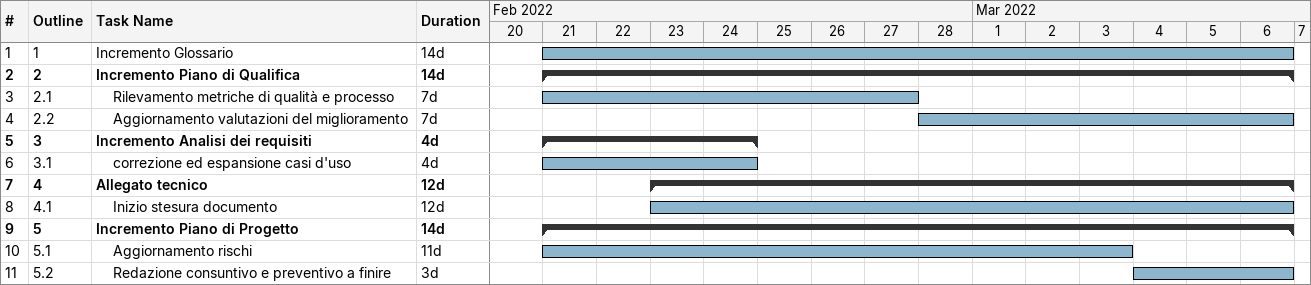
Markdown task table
| ID | WBS | Task | Duration | Start | Finish |
|---|---|---|---|---|---|
| 1 | 1 | Incremento Glossario | 14d | 2022-02-21 | 2022-03-06 |
| 2 | 2 | **Incremento Piano di Qualifica** | 14d | 2022-02-21 | 2022-03-06 |
| 3 | 2.1 | Rilevamento metriche di qualità e processo | 7d | 2022-02-21 | 2022-02-27 |
| 4 | 2.2 | Aggiornamento valutazioni del miglioramento | 7d | 2022-02-28 | 2022-03-06 |
| 5 | 3 | **Incremento Analisi dei requisiti** | 4d | 2022-02-21 | 2022-02-24 |
| 6 | 3.1 | correzione ed espansione casi d'uso | 4d | 2022-02-21 | 2022-02-24 |
| 7 | 4 | **Allegato tecnico** | 12d | 2022-02-23 | 2022-03-06 |
| 8 | 4.1 | Inizio stesura documento | 12d | 2022-02-23 | 2022-03-06 |
| 9 | 5 | **Incremento Piano di Progetto** | 14d | 2022-02-21 | 2022-03-06 |
| 10 | 5.1 | Aggiornamento rischi | 11d | 2022-02-21 | 2022-03-03 |
| 11 | 5.2 | Redazione consuntivo e preventivo a finire | 3d | 2022-03-04 | 2022-03-06 |
